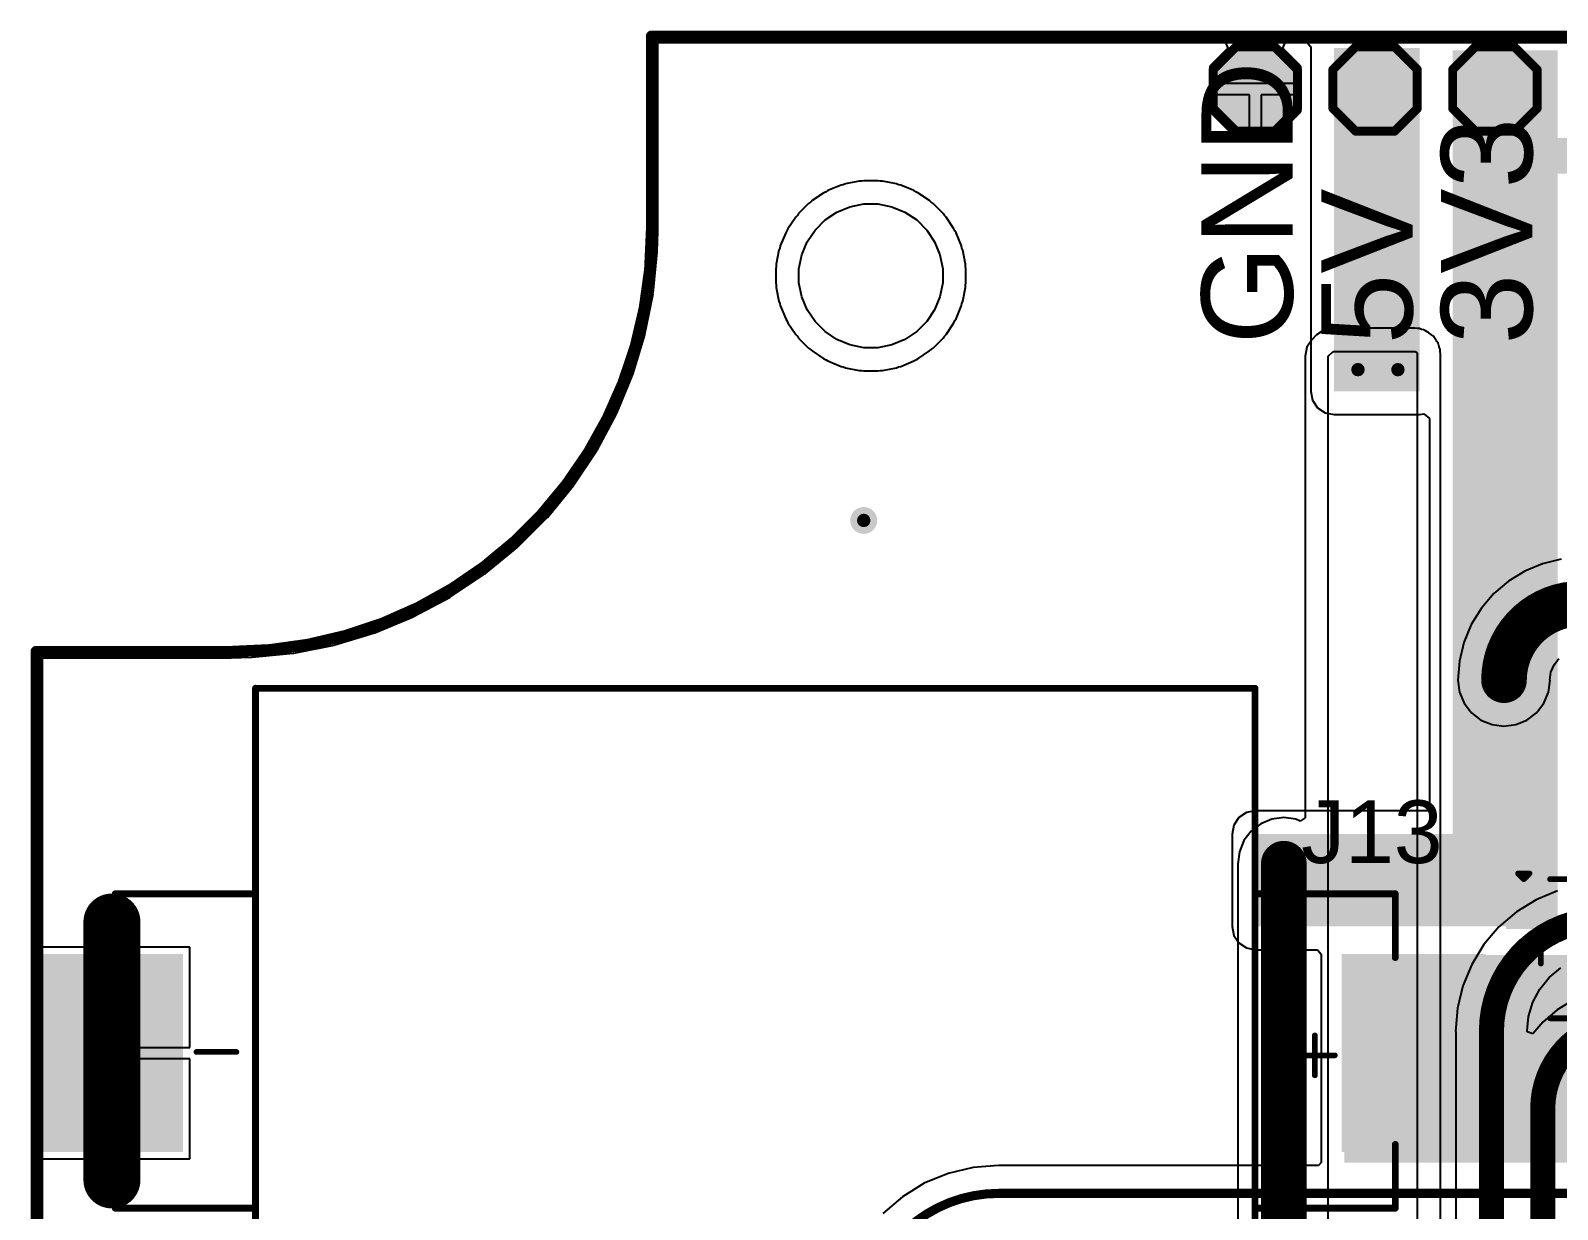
# Model space of a CAD drawing. Header units: millimetres. Extents: x -14 to 145, y 0 to 69.
# Drawn here: x -13.83 to 20.17, y 42.55 to 68.79 of the extents above; entities that cross this region are included whole.
import ezdxf

# ---------------------------------------------------------------- set-up
doc = ezdxf.new("R2010")
doc.units = ezdxf.units.MM
for name, color, linetype in [('BottomLayer', 5, 'Continuous'), ('Mechanical2', 216, 'Continuous'), ('MultiLayer', 9, 'Continuous'), ('TopLayer', 1, 'Continuous'), ('TopOverlay', 2, 'Continuous'), ('TopPaste', 8, 'Continuous'), ('TopSolder', 216, 'Continuous'), ('ViaHoleLayer', 16, 'Continuous')]:
    doc.layers.add(name, color=color, linetype=linetype)
doc.styles.add('Arial', font='', dxfattribs={"height": 0.2})
doc.styles.get('Arial').set_extended_font_data('Arial')

# ---------------------------------------------------------------- blocks, each defined once
blk = doc.blocks.new('CR2032_BS_6_1_3')
at = {"layer": 'TopLayer'}
for points in [[(-16, 2.1), (-13, 2.1), (-13, -2.1), (-16, -2.1)], [(13, 2.1), (16, 2.1), (16, -2.1), (13, -2.1)]]:
    blk.add_hatch(color=1, dxfattribs=at).paths.add_polyline_path(points)
at = {"layer": 'TopPaste'}
for points in [[(-16, 2.1), (-13, 2.1), (-13, -2.1), (-16, -2.1)], [(13, 2.1), (16, 2.1), (16, -2.1), (13, -2.1)]]:
    blk.add_hatch(color=8, dxfattribs=at).paths.add_polyline_path(points)
at = {"layer": 'TopSolder'}
for points in [[(-16.102, 2.202), (-12.898, 2.202), (-12.898, -2.202), (-16.102, -2.202)], [(12.898, 2.202), (16.102, 2.202), (16.102, -2.202), (12.898, -2.202)]]:
    blk.add_hatch(color=216, dxfattribs=at).paths.add_polyline_path(points)
at = {"layer": 'TopOverlay'}
for points, const_width in [([(-11.286, 2.029), (-11.286, 8.122)], 0.152), ([(-11.286, 8.122), (10.967, 8.122)], 0.152), ([(9.481, 8.122), (9.505, 8.122)], 0.152), ([(10.967, 2.029), (10.967, 8.122)], 0.152), ([(-14.409, 3.546), (-11.286, 3.546)], 0.152), ([(-14.409, 2.126), (-14.409, 3.546)], 0.152), ([(10.967, 3.546), (14.091, 3.546)], 0.152), ([(14.091, 2.126), (14.091, 3.546)], 0.152), ([(-11.286, -2.011), (-11.286, 2.029)], 0.152), ([(10.967, -2.011), (10.967, 2.029)], 0.152), ([(12.3, -0.495), (12.3, 0.394)], 0.127), ([(-12.602, 0.025), (-11.713, 0.025)], 0.127), ([(11.856, -0.051), (12.745, -0.051)], 0.127), ([(-14.409, -2.034), (-14.409, -3.454)], 0.152), ([(-11.286, -8.03), (-11.286, -1.937)], 0.152), ([(10.967, -8.03), (10.967, -1.937)], 0.152), ([(14.091, -3.454), (14.091, -2.034)], 0.152), ([(-14.409, -3.454), (-11.286, -3.454)], 0.152), ([(10.967, -3.454), (14.091, -3.454)], 0.152), ([(-11.286, -8.03), (10.967, -8.03)], 0.152)]:
    blk.add_lwpolyline(points, dxfattribs=dict(at, const_width=const_width))
for points, const_width in [([(-11.324, 8.122, 1), (-11.247, 8.122, 1)], 0.0762), ([(-11.324, 8.122, 1), (-11.247, 8.122, 1)], 0.0762), ([(9.443, 8.122, 1), (9.519, 8.122, 1)], 0.076), ([(9.467, 8.122, 1), (9.543, 8.122, 1)], 0.076), ([(10.929, 8.122, 1), (11.005, 8.122, 1)], 0.0762), ([(10.929, 8.122, 1), (11.005, 8.122, 1)], 0.0762), ([(-14.447, 3.546, 1), (-14.371, 3.546, 1)], 0.076), ([(-14.447, 3.546, 1), (-14.371, 3.546, 1)], 0.076), ([(-11.324, 3.546, 1), (-11.248, 3.546, 1)], 0.076), ([(10.929, 3.546, 1), (11.005, 3.546, 1)], 0.076), ([(14.053, 3.546, 1), (14.129, 3.546, 1)], 0.076), ([(14.053, 3.546, 1), (14.129, 3.546, 1)], 0.076), ([(-14.447, 2.126, 1), (-14.371, 2.126, 1)], 0.076), ([(-11.324, 2.029, 1), (-11.247, 2.029, 1)], 0.0762), ([(-11.324, 2.029, 1), (-11.248, 2.029, 1)], 0.076), ([(10.929, 2.029, 1), (11.005, 2.029, 1)], 0.0762), ([(10.929, 2.029, 1), (11.005, 2.029, 1)], 0.076), ([(14.053, 2.126, 1), (14.129, 2.126, 1)], 0.076), ([(12.268, 0.394, 1), (12.332, 0.394, 1)], 0.0635), ([(-12.634, 0.025, 1), (-12.57, 0.025, 1)], 0.0635), ([(-11.745, 0.025, 1), (-11.681, 0.025, 1)], 0.0635), ([(11.824, -0.051, 1), (11.887, -0.051, 1)], 0.0635), ([(12.713, -0.051, 1), (12.776, -0.051, 1)], 0.0635), ([(12.268, -0.495, 1), (12.332, -0.495, 1)], 0.0635), ([(-14.447, -2.034, 1), (-14.371, -2.034, 1)], 0.076), ([(-11.324, -1.937, 1), (-11.247, -1.937, 1)], 0.0762), ([(-11.324, -2.011, 1), (-11.248, -2.011, 1)], 0.076), ([(10.929, -1.937, 1), (11.005, -1.937, 1)], 0.0762), ([(10.929, -2.011, 1), (11.005, -2.011, 1)], 0.076), ([(14.053, -2.034, 1), (14.129, -2.034, 1)], 0.076), ([(-14.447, -3.454, 1), (-14.371, -3.454, 1)], 0.076), ([(-14.447, -3.454, 1), (-14.371, -3.454, 1)], 0.076), ([(-11.324, -3.454, 1), (-11.248, -3.454, 1)], 0.076), ([(10.929, -3.454, 1), (11.005, -3.454, 1)], 0.076), ([(14.053, -3.454, 1), (14.129, -3.454, 1)], 0.076), ([(14.053, -3.454, 1), (14.129, -3.454, 1)], 0.076), ([(-11.324, -8.03, 1), (-11.247, -8.03, 1)], 0.0762), ([(-11.324, -8.03, 1), (-11.247, -8.03, 1)], 0.0762), ([(10.929, -8.03, 1), (11.005, -8.03, 1)], 0.0762), ([(10.929, -8.03, 1), (11.005, -8.03, 1)], 0.0762)]:
    blk.add_lwpolyline(points, format="xyb", close=True, dxfattribs=dict(at, const_width=const_width))
blk = doc.blocks.new('T__________9')
at = {"layer": 'TopLayer'}
blk.add_hatch(color=1, dxfattribs=at).paths.add_polyline_path([(0.381, 0.762), (-0.381, 0.762), (-0.762, 0.381), (-0.762, -0.381), (-0.381, -0.762), (0.381, -0.762), (0.762, -0.381), (0.762, 0.381)])
at = {"layer": 'TopPaste'}
blk.add_hatch(color=8, dxfattribs=at).paths.add_polyline_path([(0.381, 0.762), (-0.381, 0.762), (-0.762, 0.381), (-0.762, -0.381), (-0.381, -0.762), (0.381, -0.762), (0.762, -0.381), (0.762, 0.381)])
at = {"layer": 'TopSolder'}
blk.add_hatch(color=216, dxfattribs=at).paths.add_polyline_path([(0.432, 0.864), (-0.432, 0.864), (-0.864, 0.432), (-0.864, -0.432), (-0.432, -0.864), (0.432, -0.864), (0.864, -0.432), (0.864, 0.432)])
at = {"layer": 'TopOverlay', "const_width": 0.2}
for points in [[(-0.432, 0.94), (-0.94, 0.432)], [(0.432, 0.94), (-0.432, 0.94)], [(0.94, 0.432), (0.432, 0.94)], [(-0.94, 0.432), (-0.94, -0.432)], [(0.94, 0.432), (0.94, -0.432)], [(-0.432, -0.94), (-0.94, -0.432)], [(0.94, -0.432), (0.432, -0.94)], [(0.432, -0.94), (-0.432, -0.94)]]:
    blk.add_lwpolyline(points, dxfattribs=at)
at = {"layer": 'TopOverlay', "const_width": 0.1}
for points in [[(-0.482, 0.94, 1), (-0.382, 0.94, 1)], [(-0.482, 0.94, 1), (-0.382, 0.94, 1)], [(0.382, 0.94, 1), (0.482, 0.94, 1)], [(0.382, 0.94, 1), (0.482, 0.94, 1)], [(-0.99, 0.432, 1), (-0.89, 0.432, 1)], [(-0.99, 0.432, 1), (-0.89, 0.432, 1)], [(0.89, 0.432, 1), (0.99, 0.432, 1)], [(0.89, 0.432, 1), (0.99, 0.432, 1)], [(-0.99, -0.432, 1), (-0.89, -0.432, 1)], [(-0.99, -0.432, 1), (-0.89, -0.432, 1)], [(0.89, -0.432, 1), (0.99, -0.432, 1)], [(0.89, -0.432, 1), (0.99, -0.432, 1)], [(-0.482, -0.94, 1), (-0.382, -0.94, 1)], [(-0.482, -0.94, 1), (-0.382, -0.94, 1)], [(0.382, -0.94, 1), (0.482, -0.94, 1)], [(0.382, -0.94, 1), (0.482, -0.94, 1)]]:
    blk.add_lwpolyline(points, format="xyb", close=True, dxfattribs=at)
blk = doc.blocks.new('T__________10')
at = {"layer": 'TopLayer'}
blk.add_hatch(color=1, dxfattribs=at).paths.add_polyline_path([(0.381, 0.762), (-0.381, 0.762), (-0.762, 0.381), (-0.762, -0.381), (-0.381, -0.762), (0.381, -0.762), (0.762, -0.381), (0.762, 0.381)])
at = {"layer": 'TopPaste'}
blk.add_hatch(color=8, dxfattribs=at).paths.add_polyline_path([(0.381, 0.762), (-0.381, 0.762), (-0.762, 0.381), (-0.762, -0.381), (-0.381, -0.762), (0.381, -0.762), (0.762, -0.381), (0.762, 0.381)])
at = {"layer": 'TopSolder'}
blk.add_hatch(color=216, dxfattribs=at).paths.add_polyline_path([(0.432, 0.864), (-0.432, 0.864), (-0.864, 0.432), (-0.864, -0.432), (-0.432, -0.864), (0.432, -0.864), (0.864, -0.432), (0.864, 0.432)])
at = {"layer": 'TopOverlay', "const_width": 0.2}
for points in [[(-0.432, 0.94), (-0.94, 0.432)], [(0.432, 0.94), (-0.432, 0.94)], [(0.94, 0.432), (0.432, 0.94)], [(-0.94, 0.432), (-0.94, -0.432)], [(0.94, 0.432), (0.94, -0.432)], [(-0.432, -0.94), (-0.94, -0.432)], [(0.94, -0.432), (0.432, -0.94)], [(0.432, -0.94), (-0.432, -0.94)]]:
    blk.add_lwpolyline(points, dxfattribs=at)
at = {"layer": 'TopOverlay', "const_width": 0.1}
for points in [[(-0.482, 0.94, 1), (-0.382, 0.94, 1)], [(-0.482, 0.94, 1), (-0.382, 0.94, 1)], [(0.382, 0.94, 1), (0.482, 0.94, 1)], [(0.382, 0.94, 1), (0.482, 0.94, 1)], [(-0.99, 0.432, 1), (-0.89, 0.432, 1)], [(-0.99, 0.432, 1), (-0.89, 0.432, 1)], [(0.89, 0.432, 1), (0.99, 0.432, 1)], [(0.89, 0.432, 1), (0.99, 0.432, 1)], [(-0.99, -0.432, 1), (-0.89, -0.432, 1)], [(-0.99, -0.432, 1), (-0.89, -0.432, 1)], [(0.89, -0.432, 1), (0.99, -0.432, 1)], [(0.89, -0.432, 1), (0.99, -0.432, 1)], [(-0.482, -0.94, 1), (-0.382, -0.94, 1)], [(-0.482, -0.94, 1), (-0.382, -0.94, 1)], [(0.382, -0.94, 1), (0.482, -0.94, 1)], [(0.382, -0.94, 1), (0.482, -0.94, 1)]]:
    blk.add_lwpolyline(points, format="xyb", close=True, dxfattribs=at)
blk = doc.blocks.new('T__________11')
at = {"layer": 'TopLayer'}
blk.add_hatch(color=1, dxfattribs=at).paths.add_polyline_path([(0.381, 0.762), (-0.381, 0.762), (-0.762, 0.381), (-0.762, -0.381), (-0.381, -0.762), (0.381, -0.762), (0.762, -0.381), (0.762, 0.381)])
at = {"layer": 'TopPaste'}
blk.add_hatch(color=8, dxfattribs=at).paths.add_polyline_path([(0.381, 0.762), (-0.381, 0.762), (-0.762, 0.381), (-0.762, -0.381), (-0.381, -0.762), (0.381, -0.762), (0.762, -0.381), (0.762, 0.381)])
at = {"layer": 'TopSolder'}
blk.add_hatch(color=216, dxfattribs=at).paths.add_polyline_path([(0.432, 0.864), (-0.432, 0.864), (-0.864, 0.432), (-0.864, -0.432), (-0.432, -0.864), (0.432, -0.864), (0.864, -0.432), (0.864, 0.432)])
at = {"layer": 'TopOverlay', "const_width": 0.2}
for points in [[(-0.432, 0.94), (-0.94, 0.432)], [(0.432, 0.94), (-0.432, 0.94)], [(0.94, 0.432), (0.432, 0.94)], [(-0.94, 0.432), (-0.94, -0.432)], [(0.94, 0.432), (0.94, -0.432)], [(-0.432, -0.94), (-0.94, -0.432)], [(0.94, -0.432), (0.432, -0.94)], [(0.432, -0.94), (-0.432, -0.94)]]:
    blk.add_lwpolyline(points, dxfattribs=at)
at = {"layer": 'TopOverlay', "const_width": 0.1}
for points in [[(-0.482, 0.94, 1), (-0.382, 0.94, 1)], [(-0.482, 0.94, 1), (-0.382, 0.94, 1)], [(0.382, 0.94, 1), (0.482, 0.94, 1)], [(0.382, 0.94, 1), (0.482, 0.94, 1)], [(-0.99, 0.432, 1), (-0.89, 0.432, 1)], [(-0.99, 0.432, 1), (-0.89, 0.432, 1)], [(0.89, 0.432, 1), (0.99, 0.432, 1)], [(0.89, 0.432, 1), (0.99, 0.432, 1)], [(-0.99, -0.432, 1), (-0.89, -0.432, 1)], [(-0.99, -0.432, 1), (-0.89, -0.432, 1)], [(0.89, -0.432, 1), (0.99, -0.432, 1)], [(0.89, -0.432, 1), (0.99, -0.432, 1)], [(-0.482, -0.94, 1), (-0.382, -0.94, 1)], [(-0.482, -0.94, 1), (-0.382, -0.94, 1)], [(0.382, -0.94, 1), (0.482, -0.94, 1)], [(0.382, -0.94, 1), (0.482, -0.94, 1)]]:
    blk.add_lwpolyline(points, format="xyb", close=True, dxfattribs=at)
blk = doc.blocks.new('SOT_23_14')
at = {"layer": 'TopLayer'}
for points in [[(-0.41, 1.46), (0.41, 1.46), (0.41, 0.54), (-0.41, 0.54)], [(-1.36, -0.54), (-0.54, -0.54), (-0.54, -1.46), (-1.36, -1.46)], [(0.54, -0.54), (1.36, -0.54), (1.36, -1.46), (0.54, -1.46)]]:
    blk.add_hatch(color=1, dxfattribs=at).paths.add_polyline_path(points)
at = {"layer": 'TopPaste'}
for points in [[(-0.41, 1.46), (0.41, 1.46), (0.41, 0.54), (-0.41, 0.54)], [(-1.36, -0.54), (-0.54, -0.54), (-0.54, -1.46), (-1.36, -1.46)], [(0.54, -0.54), (1.36, -0.54), (1.36, -1.46), (0.54, -1.46)]]:
    blk.add_hatch(color=8, dxfattribs=at).paths.add_polyline_path(points)
at = {"layer": 'TopSolder'}
for points in [[(-0.512, 1.562), (0.512, 1.562), (0.512, 0.438), (-0.512, 0.438)], [(-1.462, -0.438), (-0.438, -0.438), (-0.438, -1.562), (-1.462, -1.562)], [(0.438, -0.438), (1.462, -0.438), (1.462, -1.562), (0.438, -1.562)]]:
    blk.add_hatch(color=216, dxfattribs=at).paths.add_polyline_path(points)
at = {"layer": 'TopOverlay', "const_width": 0.127}
for points in [[(-0.559, 0.813), (-1.549, 0.813)], [(-1.549, -0.584), (-1.549, 0.813)], [(1.549, 0.813), (0.559, 0.813)], [(1.549, -0.584), (1.549, 0.813)], [(-1.676, -1.295), (-1.676, -1.041)], [(-1.549, -1.168), (-1.676, -1.041)], [(0.33, -0.787), (-0.33, -0.787)], [(-1.676, -1.295), (-1.549, -1.168)]]:
    blk.add_lwpolyline(points, dxfattribs=at)
at = {"layer": 'TopOverlay', "const_width": 0.0635}
for points in [[(-1.581, 0.813, 1), (-1.518, 0.813, 1)], [(-1.581, 0.813, 1), (-1.518, 0.813, 1)], [(-0.591, 0.813, 1), (-0.527, 0.813, 1)], [(0.527, 0.813, 1), (0.591, 0.813, 1)], [(1.518, 0.813, 1), (1.581, 0.813, 1)], [(1.518, 0.813, 1), (1.581, 0.813, 1)], [(-1.581, -0.584, 1), (-1.518, -0.584, 1)], [(1.518, -0.584, 1), (1.581, -0.584, 1)], [(-1.708, -1.041, 1), (-1.645, -1.041, 1)], [(-1.708, -1.041, 1), (-1.645, -1.041, 1)], [(-0.362, -0.787, 1), (-0.298, -0.787, 1)], [(0.298, -0.787, 1), (0.362, -0.787, 1)], [(-1.708, -1.295, 1), (-1.645, -1.295, 1)], [(-1.708, -1.295, 1), (-1.645, -1.295, 1)], [(-1.581, -1.168, 1), (-1.518, -1.168, 1)], [(-1.581, -1.168, 1), (-1.518, -1.168, 1)]]:
    blk.add_lwpolyline(points, format="xyb", close=True, dxfattribs=at)

msp = doc.modelspace()

# ---------------------------------------------------------------- hatches: boundary and pattern name
at = {"layer": 'BottomLayer'}
h = msp.add_hatch(color=5, dxfattribs=at)
edge = h.paths.add_edge_path()
edge.add_arc((15.729, 61.244), 0.3, 0, 360)
h = msp.add_hatch(color=5, dxfattribs=at)
edge = h.paths.add_edge_path()
edge.add_arc((16.618, 61.244), 0.3, 0, 360)
h = msp.add_hatch(color=5, dxfattribs=at)
edge = h.paths.add_edge_path()
edge.add_arc((4.724, 57.887), 0.3, 0, 360)
h = msp.add_hatch(color=5, dxfattribs=at)
edge = h.paths.add_edge_path()
edge.add_arc((18.98, 54.331), 0.3, 0, 360)
h = msp.add_hatch(color=5, dxfattribs=at)
edge = h.paths.add_edge_path()
edge.add_arc((14.052, 50.245), 0.3, 0, 360)
h = msp.add_hatch(color=5, dxfattribs=at)
edge = h.paths.add_edge_path()
edge.add_arc((14.052, 49.403), 0.3, 0, 360)
h = msp.add_hatch(color=5, dxfattribs=at)
edge = h.paths.add_edge_path()
edge.add_arc((-12.014, 48.946), 0.3, 0, 360)
h = msp.add_hatch(color=5, dxfattribs=at)
edge = h.paths.add_edge_path()
edge.add_arc((-12.014, 43.205), 0.3, 0, 360)
at = {"layer": 'TopLayer'}
for points in [[(15.195, 60.761), (17.1, 60.761), (17.1, 68.408), (15.195, 68.408)], [(17.837, 48.848), (20.174, 48.848), (20.174, 68.356), (17.837, 68.356)], [(19.31, 65.608), (23.272, 65.608), (23.272, 66.4), (19.31, 66.4)], [(13.443, 48.848), (20.174, 48.848), (20.174, 50.906), (13.443, 50.906)], [(15.424, 43.591), (20.605, 43.591), (20.605, 48.213), (15.424, 48.213)]]:
    msp.add_hatch(color=1, dxfattribs=at).paths.add_polyline_path(points)
h = msp.add_hatch(color=1, dxfattribs=at)
edge = h.paths.add_edge_path()
edge.add_arc((15.729, 61.244), 0.3, 0, 360)
h = msp.add_hatch(color=1, dxfattribs=at)
edge = h.paths.add_edge_path()
edge.add_arc((16.618, 61.244), 0.3, 0, 360)
h = msp.add_hatch(color=1, dxfattribs=at)
edge = h.paths.add_edge_path()
edge.add_arc((4.724, 57.887), 0.3, 0, 360)
h = msp.add_hatch(color=1, dxfattribs=at)
edge = h.paths.add_edge_path()
edge.add_arc((18.98, 54.331), 0.3, 0, 360)
h = msp.add_hatch(color=1, dxfattribs=at)
edge = h.paths.add_edge_path()
edge.add_arc((14.052, 50.245), 0.3, 0, 360)
h = msp.add_hatch(color=1, dxfattribs=at)
edge = h.paths.add_edge_path()
edge.add_arc((14.052, 49.403), 0.3, 0, 360)
h = msp.add_hatch(color=1, dxfattribs=at)
edge = h.paths.add_edge_path()
edge.add_arc((-12.014, 48.946), 0.3, 0, 360)
h = msp.add_hatch(color=1, dxfattribs=at)
edge = h.paths.add_edge_path()
edge.add_arc((-12.014, 43.205), 0.3, 0, 360)
at = {"layer": 'ViaHoleLayer'}
h = msp.add_hatch(color=16, dxfattribs=at)
edge = h.paths.add_edge_path()
edge.add_arc((15.729, 61.244), 0.15, 0, 360)
h = msp.add_hatch(color=16, dxfattribs=at)
edge = h.paths.add_edge_path()
edge.add_arc((16.618, 61.244), 0.15, 0, 360)
h = msp.add_hatch(color=16, dxfattribs=at)
edge = h.paths.add_edge_path()
edge.add_arc((4.724, 57.887), 0.15, 0, 360)
h = msp.add_hatch(color=16, dxfattribs=at)
edge = h.paths.add_edge_path()
edge.add_arc((18.98, 54.331), 0.15, 0, 360)
h = msp.add_hatch(color=16, dxfattribs=at)
edge = h.paths.add_edge_path()
edge.add_arc((14.052, 50.245), 0.15, 0, 360)
h = msp.add_hatch(color=16, dxfattribs=at)
edge = h.paths.add_edge_path()
edge.add_arc((14.052, 49.403), 0.15, 0, 360)
h = msp.add_hatch(color=16, dxfattribs=at)
edge = h.paths.add_edge_path()
edge.add_arc((-12.014, 48.946), 0.15, 0, 360)
h = msp.add_hatch(color=16, dxfattribs=at)
edge = h.paths.add_edge_path()
edge.add_arc((-12.014, 43.205), 0.15, 0, 360)

# ---------------------------------------------------------------- linework, layer by layer
at = {"layer": 'BottomLayer'}
for p, q in [((0.137, 64.333), (0.137, 68.529)), ((0.137, 68.529), (55.471, 68.529)), ((4.219, 65.351), (3.927, 65.23)), ((4.269, 65.36), (4.219, 65.351)), ((4.316, 65.38), (4.269, 65.36)), ((4.625, 65.441), (4.316, 65.38)), ((4.676, 65.441), (4.625, 65.441)), ((4.726, 65.451), (4.676, 65.441)), ((5.041, 65.451), (4.726, 65.451)), ((5.091, 65.441), (5.041, 65.451)), ((5.142, 65.441), (5.091, 65.441)), ((5.451, 65.38), (5.142, 65.441)), ((5.498, 65.36), (5.451, 65.38)), ((5.548, 65.351), (5.498, 65.36)), ((5.84, 65.23), (5.548, 65.351)), ((3.497, 64.943), (3.274, 64.72)), ((3.54, 64.971), (3.497, 64.943)), ((3.576, 65.007), (3.54, 64.971)), ((3.838, 65.182), (3.576, 65.007)), ((3.885, 65.202), (3.838, 65.182)), ((3.927, 65.23), (3.885, 65.202)), ((5.882, 65.202), (5.84, 65.23)), ((5.929, 65.182), (5.882, 65.202)), ((6.191, 65.007), (5.929, 65.182)), ((6.227, 64.971), (6.191, 65.007)), ((6.27, 64.943), (6.227, 64.971)), ((6.493, 64.72), (6.27, 64.943)), ((3.21, 64.641), (3.035, 64.379)), ((3.246, 64.677), (3.21, 64.641)), ((3.274, 64.72), (3.246, 64.677)), ((6.521, 64.677), (6.493, 64.72)), ((6.557, 64.641), (6.521, 64.677)), ((6.732, 64.379), (6.557, 64.641)), ((0.126, 63.871), (0.137, 64.33)), ((0.137, 64.332), (0.137, 64.333)), ((0.137, 64.33), (0.137, 64.332)), ((2.987, 64.29), (2.866, 63.998)), ((3.015, 64.332), (2.987, 64.29)), ((3.035, 64.379), (3.015, 64.332)), ((6.752, 64.332), (6.732, 64.379)), ((6.78, 64.29), (6.752, 64.332)), ((6.901, 63.998), (6.78, 64.29)), ((2.856, 63.948), (2.837, 63.901)), ((2.866, 63.998), (2.856, 63.948)), ((6.91, 63.948), (6.901, 63.998)), ((6.93, 63.901), (6.91, 63.948)), ((0.035, 62.946), (0.126, 63.86)), ((0.124, 63.866), (0.126, 63.871)), ((0.126, 63.86), (0.124, 63.866)), ((2.837, 63.901), (2.775, 63.592)), ((2.775, 63.592), (2.775, 63.541)), ((6.991, 63.592), (6.93, 63.901)), ((6.991, 63.541), (6.991, 63.592)), ((2.775, 63.541), (2.766, 63.491)), ((2.766, 63.491), (2.766, 63.176)), ((7.001, 63.491), (6.991, 63.541)), ((7.001, 63.176), (7.001, 63.491)), ((-0.146, 62.031), (0.033, 62.932)), ((0.032, 62.939), (0.035, 62.946)), ((0.033, 62.932), (0.032, 62.939)), ((2.766, 63.176), (2.775, 63.126)), ((2.775, 63.126), (2.775, 63.075)), ((2.775, 63.075), (2.837, 62.766)), ((6.93, 62.766), (6.991, 63.075)), ((6.991, 63.126), (7.001, 63.176)), ((6.991, 63.075), (6.991, 63.126)), ((2.837, 62.766), (2.856, 62.719)), ((2.856, 62.719), (2.866, 62.669)), ((2.866, 62.669), (2.987, 62.377)), ((6.78, 62.377), (6.901, 62.669)), ((6.901, 62.669), (6.91, 62.719)), ((6.91, 62.719), (6.93, 62.766)), ((2.987, 62.377), (3.015, 62.335)), ((3.015, 62.335), (3.035, 62.288)), ((3.035, 62.288), (3.21, 62.026)), ((6.557, 62.026), (6.732, 62.288)), ((6.732, 62.288), (6.752, 62.335)), ((6.752, 62.335), (6.78, 62.377)), ((-0.416, 61.138), (-0.149, 62.018)), ((-0.15, 62.025), (-0.146, 62.031)), ((-0.149, 62.018), (-0.15, 62.025)), ((3.21, 62.026), (3.246, 61.99)), ((3.246, 61.99), (3.274, 61.947)), ((3.274, 61.947), (3.497, 61.724)), ((6.27, 61.724), (6.493, 61.947)), ((6.493, 61.947), (6.521, 61.99)), ((6.521, 61.99), (6.557, 62.026)), ((14.702, 61.91), (14.59, 61.742)), ((14.808, 62.016), (14.702, 61.91)), ((14.976, 62.129), (14.808, 62.016)), ((15.174, 62.168), (14.976, 62.129)), ((16.998, 62.168), (15.174, 62.168)), ((15.174, 62.168), (15.174, 62.168)), ((17.048, 62.158), (16.998, 62.168)), ((17.099, 62.158), (17.048, 62.158)), ((17.146, 62.139), (17.099, 62.158)), ((17.197, 62.129), (17.146, 62.139)), ((17.203, 62.124), (17.197, 62.129)), ((17.231, 62.112), (17.203, 62.124)), ((17.268, 62.088), (17.231, 62.112)), ((17.286, 62.081), (17.268, 62.088)), ((17.292, 62.076), (17.286, 62.081)), ((17.307, 62.062), (17.292, 62.076)), ((17.399, 62), (17.307, 62.062)), ((17.399, 62), (17.399, 62)), ((17.462, 61.907), (17.4, 62)), ((17.4, 62), (17.399, 62)), ((17.476, 61.893), (17.462, 61.907)), ((17.48, 61.887), (17.476, 61.893)), ((17.488, 61.868), (17.48, 61.887)), ((3.497, 61.724), (3.54, 61.696)), ((3.54, 61.696), (3.576, 61.66)), ((3.576, 61.66), (3.838, 61.485)), ((5.929, 61.485), (6.191, 61.66)), ((6.191, 61.66), (6.227, 61.696)), ((6.227, 61.696), (6.27, 61.724)), ((14.59, 61.742), (14.55, 61.544)), ((14.55, 61.544), (14.55, 51.264)), ((15.068, 61.544), (15.174, 61.65)), ((15.068, 29.341), (15.068, 61.544)), ((15.174, 61.65), (16.998, 61.65)), ((16.998, 61.65), (17.005, 61.646)), ((17.005, 61.646), (17.033, 61.634)), ((17.033, 61.634), (17.045, 61.605)), ((17.045, 61.605), (17.049, 61.599)), ((17.049, 61.599), (17.049, 61.599)), ((17.049, 61.599), (17.049, 28.046)), ((17.512, 61.832), (17.488, 61.868)), ((17.524, 61.804), (17.512, 61.832)), ((17.512, 61.832), (17.512, 61.832)), ((17.512, 61.832), (17.512, 61.832)), ((17.512, 61.832), (17.512, 61.832)), ((17.528, 61.797), (17.524, 61.804)), ((17.524, 61.804), (17.524, 61.804)), ((17.538, 61.747), (17.528, 61.797)), ((17.557, 61.701), (17.538, 61.747)), ((17.557, 61.7), (17.557, 61.701)), ((17.557, 61.701), (17.557, 61.701)), ((17.557, 61.649), (17.557, 61.7)), ((17.557, 61.7), (17.557, 61.7)), ((17.567, 61.599), (17.557, 61.649)), ((17.567, 28.046), (17.567, 61.599)), ((3.838, 61.485), (3.885, 61.465)), ((3.885, 61.465), (3.927, 61.437)), ((3.927, 61.437), (4.219, 61.316)), ((4.219, 61.316), (4.269, 61.306)), ((4.269, 61.306), (4.316, 61.287)), ((4.316, 61.287), (4.625, 61.225)), ((4.625, 61.225), (4.676, 61.225)), ((4.676, 61.225), (4.726, 61.216)), ((4.726, 61.216), (5.041, 61.216)), ((5.041, 61.216), (5.091, 61.225)), ((5.091, 61.225), (5.142, 61.225)), ((5.142, 61.225), (5.451, 61.287)), ((5.451, 61.287), (5.498, 61.306)), ((5.498, 61.306), (5.548, 61.316)), ((5.548, 61.316), (5.84, 61.437)), ((5.84, 61.437), (5.882, 61.465)), ((5.882, 61.465), (5.929, 61.485)), ((-0.772, 60.276), (-0.421, 61.125)), ((-0.421, 61.133), (-0.416, 61.138)), ((-0.421, 61.125), (-0.421, 61.133)), ((-1.211, 59.453), (-0.778, 60.264)), ((-0.778, 60.264), (-0.777, 60.271)), ((-0.777, 60.271), (-0.772, 60.276)), ((-1.729, 58.677), (-1.218, 59.442)), ((-1.218, 59.442), (-1.217, 59.449)), ((-1.217, 59.449), (-1.211, 59.453)), ((-2.32, 57.956), (-1.737, 58.667)), ((-1.737, 58.667), (-1.735, 58.673)), ((-1.735, 58.673), (-1.729, 58.677)), ((-2.979, 57.296), (-2.329, 57.946)), ((-2.329, 57.946), (-2.326, 57.953)), ((-2.326, 57.953), (-2.32, 57.956)), ((-3.7, 56.704), (-2.989, 57.287)), ((-2.989, 57.287), (-2.986, 57.293)), ((-2.986, 57.293), (-2.979, 57.296)), ((19.839, 56.923), (19.444, 56.76)), ((20.255, 57.023), (19.839, 56.923)), ((-4.475, 56.185), (-3.711, 56.696)), ((-3.711, 56.696), (-3.707, 56.702)), ((-3.707, 56.702), (-3.7, 56.704)), ((19.079, 56.536), (18.754, 56.258)), ((19.444, 56.76), (19.079, 56.536)), ((-5.297, 55.745), (-4.486, 56.178)), ((-4.486, 56.178), (-4.482, 56.184)), ((-4.482, 56.184), (-4.475, 56.185)), ((18.754, 56.258), (18.476, 55.933)), ((18.476, 55.933), (18.252, 55.568)), ((-6.158, 55.387), (-5.309, 55.739)), ((-5.309, 55.739), (-5.304, 55.744)), ((-5.304, 55.744), (-5.297, 55.745)), ((18.252, 55.568), (18.089, 55.173)), ((-7.965, 54.934), (-7.064, 55.113)), ((-7.064, 55.113), (-7.058, 55.117)), ((-7.058, 55.117), (-7.051, 55.116)), ((-7.051, 55.116), (-6.171, 55.383)), ((-6.171, 55.383), (-6.166, 55.387)), ((-6.166, 55.387), (-6.158, 55.387)), ((18.089, 55.173), (17.989, 54.757)), ((-13.563, 13.837), (-13.563, 54.829)), ((-13.563, 54.829), (-9.367, 54.829)), ((-9.367, 54.829), (-9.365, 54.83)), ((-9.365, 54.83), (-9.363, 54.83)), ((-9.363, 54.83), (-8.904, 54.841)), ((-8.904, 54.841), (-8.899, 54.843)), ((-8.899, 54.843), (-8.893, 54.841)), ((-8.893, 54.841), (-7.979, 54.932)), ((-7.979, 54.932), (-7.972, 54.935)), ((-7.972, 54.935), (-7.965, 54.934)), ((17.989, 54.757), (17.955, 54.331)), ((20.094, 54.67), (20.201, 54.811)), ((20.003, 54.332), (20.026, 54.506)), ((20.026, 54.506), (20.094, 54.67)), ((17.955, 54.331), (17.955, 54.331)), ((17.955, 54.331), (17.99, 54.065)), ((17.99, 54.065), (18.092, 53.818)), ((19.867, 53.818), (19.97, 54.065)), ((19.97, 54.065), (20.005, 54.331)), ((20.005, 54.331), (20.003, 54.332)), ((20.005, 54.331), (20.005, 54.331)), ((18.092, 53.818), (18.255, 53.606)), ((19.704, 53.606), (19.867, 53.818)), ((18.255, 53.606), (18.467, 53.443)), ((18.467, 53.443), (18.715, 53.341)), ((19.245, 53.341), (19.492, 53.443)), ((19.492, 53.443), (19.704, 53.606)), ((18.715, 53.341), (18.98, 53.306)), ((18.98, 53.306), (19.245, 53.341)), ((13.565, 51.133), (13.353, 50.97)), ((13.812, 51.235), (13.565, 51.133)), ((14.078, 51.27), (13.812, 51.235)), ((14.343, 51.235), (14.078, 51.27)), ((14.445, 51.193), (14.343, 51.235)), ((14.55, 51.264), (14.445, 51.193)), ((13.19, 50.758), (13.088, 50.511)), ((13.353, 50.97), (13.19, 50.758)), ((13.088, 50.511), (13.053, 50.245)), ((13.053, 50.245), (13.053, 33.786)), ((20.174, 49.638), (19.697, 49.44)), ((19.697, 49.44), (19.258, 49.171)), ((19.258, 49.171), (18.865, 48.836)), ((18.865, 48.836), (18.531, 48.444)), ((18.531, 48.444), (18.261, 48.004)), ((18.261, 48.004), (18.064, 47.527)), ((19.778, 47.455), (19.989, 47.712)), ((19.989, 47.712), (20.247, 47.923)), ((18.064, 47.527), (17.943, 47.026)), ((19.621, 47.161), (19.778, 47.455)), ((17.943, 47.026), (17.903, 46.512)), ((19.525, 46.843), (19.621, 47.161)), ((20.167, 46.992), (19.843, 46.715)), ((20.531, 47.215), (20.167, 46.992)), ((19.493, 46.522), (19.525, 46.843)), ((19.843, 46.715), (19.622, 46.456)), ((17.903, 46.512), (17.906, 46.512)), ((17.906, 46.512), (17.906, 7.909)), ((19.495, 46.512), (19.493, 46.522)), ((19.495, 46.503), (19.495, 46.512)), ((19.622, 46.456), (19.495, 46.503))]:
    msp.add_line(p, q, dxfattribs=at)
for points, const_width in [([(18.98, 54.331, -0.414214), (20.682, 56.032)], 1.016), ([(18.7, 46.512, -0.414214), (21.19, 49.001)], 0.559), ([(19.843, 44.795, -0.414214), (21.764, 46.715)], 0.559)]:
    msp.add_lwpolyline(points, format="xyb", dxfattribs=dict(at, const_width=const_width))
for points, const_width in [([(18.726, 54.331, 1), (19.234, 54.331, 1)], 0.508), ([(13.824, 50.245, 1), (14.332, 50.245, 1)], 0.508), ([(18.561, 46.512, 1), (18.84, 46.512, 1)], 0.279), ([(18.561, 46.512, 1), (18.84, 46.512, 1)], 0.279), ([(19.704, 44.795, 1), (19.983, 44.795, 1)], 0.279), ([(19.704, 44.795, 1), (19.983, 44.795, 1)], 0.279)]:
    msp.add_lwpolyline(points, format="xyb", close=True, dxfattribs=dict(at, const_width=const_width))
for points, const_width in [([(14.078, 33.786), (14.078, 50.245)], 1.016), ([(18.7, 7.751), (18.7, 46.512)], 0.559), ([(19.843, 11.688), (19.843, 44.795)], 0.559)]:
    msp.add_lwpolyline(points, dxfattribs=dict(at, const_width=const_width))
at = {"layer": 'Mechanical2', "const_width": 0.254}
for points in [[(0, 68.667), (131.267, 68.667)], [(0, 64.333), (0, 68.667)], [(-13.7, 13.7), (-13.7, 54.967)], [(-13.7, 54.967), (-9.367, 54.967)]]:
    msp.add_lwpolyline(points, dxfattribs=at)
at = {"layer": 'Mechanical2', "const_width": 0.127}
for points in [[(-0.064, 68.667, 1), (0.064, 68.667, 1)], [(-0.064, 68.667, 1), (0.064, 68.667, 1)], [(-0.064, 64.333, 1), (0.064, 64.333, 1)], [(-0.064, 64.333, 1), (0.064, 64.333, 1)], [(-13.764, 54.967, 1), (-13.637, 54.967, 1)], [(-13.764, 54.967, 1), (-13.637, 54.967, 1)], [(-9.43, 54.967, 1), (-9.303, 54.967, 1)], [(-9.43, 54.967, 1), (-9.303, 54.967, 1)]]:
    msp.add_lwpolyline(points, format="xyb", close=True, dxfattribs=at)
at = {"layer": 'Mechanical2', "const_width": 0.254}
msp.add_lwpolyline([(0, 64.333, -0.414214), (-9.367, 54.967)], format="xyb", dxfattribs=at)
at = {"layer": 'MultiLayer'}
for p, q in [((3.864, 64.576), (4.126, 64.751)), ((4.126, 64.751), (4.417, 64.872)), ((4.417, 64.872), (4.726, 64.933)), ((4.726, 64.933), (4.883, 64.933)), ((4.883, 64.933), (5.041, 64.933)), ((5.041, 64.933), (5.35, 64.872)), ((5.35, 64.872), (5.641, 64.751)), ((5.641, 64.751), (5.903, 64.576)), ((3.466, 64.091), (3.641, 64.353)), ((3.641, 64.353), (3.864, 64.576)), ((5.903, 64.576), (6.126, 64.353)), ((6.126, 64.353), (6.301, 64.091)), ((3.345, 63.8), (3.466, 64.091)), ((6.301, 64.091), (6.422, 63.8)), ((3.283, 63.491), (3.345, 63.8)), ((6.422, 63.8), (6.483, 63.491)), ((3.283, 63.176), (3.283, 63.491)), ((6.483, 63.491), (6.483, 63.176)), ((3.345, 62.867), (3.283, 63.176)), ((6.483, 63.176), (6.422, 62.867)), ((3.466, 62.576), (3.345, 62.867)), ((3.641, 62.314), (3.466, 62.576)), ((6.301, 62.576), (6.126, 62.314)), ((6.422, 62.867), (6.301, 62.576)), ((3.864, 62.091), (3.641, 62.314)), ((6.126, 62.314), (5.903, 62.091)), ((4.126, 61.916), (3.864, 62.091)), ((4.417, 61.795), (4.126, 61.916)), ((5.641, 61.916), (5.35, 61.795)), ((5.903, 62.091), (5.641, 61.916)), ((4.726, 61.733), (4.417, 61.795)), ((4.883, 61.733), (4.726, 61.733)), ((4.883, 61.733), (4.883, 61.733)), ((5.041, 61.733), (4.883, 61.733)), ((5.35, 61.795), (5.041, 61.733))]:
    msp.add_line(p, q, dxfattribs=at)
at = {"layer": 'TopLayer'}
for p, q in [((0.137, 64.333), (0.137, 68.529)), ((0.137, 68.529), (12.776, 68.529)), ((12.829, 68.402), (12.427, 68)), ((12.776, 68.529), (12.829, 68.402)), ((14.056, 68.402), (14.109, 68.529)), ((14.459, 68), (14.056, 68.402)), ((14.109, 68.529), (14.601, 68.529)), ((14.601, 68.529), (14.682, 68.431)), ((14.682, 68.431), (14.677, 68.408)), ((14.677, 68.408), (14.677, 60.761)), ((12.427, 68), (12.427, 67.619)), ((14.459, 67.619), (14.459, 68)), ((12.427, 67.619), (13.443, 67.619)), ((13.316, 67.365), (12.427, 67.365)), ((12.427, 67.365), (12.427, 66.984)), ((13.316, 66.476), (13.316, 67.365)), ((13.443, 67.619), (14.459, 67.619)), ((14.459, 67.365), (13.57, 67.365)), ((13.57, 67.365), (13.57, 66.476)), ((14.459, 66.984), (14.459, 67.365)), ((12.427, 66.984), (12.935, 66.476)), ((13.951, 66.476), (14.459, 66.984)), ((12.935, 66.476), (13.316, 66.476)), ((13.57, 66.476), (13.951, 66.476)), ((4.219, 65.351), (3.927, 65.23)), ((4.269, 65.36), (4.219, 65.351)), ((4.316, 65.38), (4.269, 65.36)), ((4.625, 65.441), (4.316, 65.38)), ((4.676, 65.441), (4.625, 65.441)), ((4.726, 65.451), (4.676, 65.441)), ((5.041, 65.451), (4.726, 65.451)), ((5.091, 65.441), (5.041, 65.451)), ((5.142, 65.441), (5.091, 65.441)), ((5.451, 65.38), (5.142, 65.441)), ((5.498, 65.36), (5.451, 65.38)), ((5.548, 65.351), (5.498, 65.36)), ((5.84, 65.23), (5.548, 65.351)), ((3.497, 64.943), (3.274, 64.72)), ((3.54, 64.971), (3.497, 64.943)), ((3.576, 65.007), (3.54, 64.971)), ((3.838, 65.182), (3.576, 65.007)), ((3.885, 65.202), (3.838, 65.182)), ((3.927, 65.23), (3.885, 65.202)), ((5.882, 65.202), (5.84, 65.23)), ((5.929, 65.182), (5.882, 65.202)), ((6.191, 65.007), (5.929, 65.182)), ((6.227, 64.971), (6.191, 65.007)), ((6.27, 64.943), (6.227, 64.971)), ((6.493, 64.72), (6.27, 64.943)), ((3.21, 64.641), (3.035, 64.379)), ((3.246, 64.677), (3.21, 64.641)), ((3.274, 64.72), (3.246, 64.677)), ((6.521, 64.677), (6.493, 64.72)), ((6.557, 64.641), (6.521, 64.677)), ((6.732, 64.379), (6.557, 64.641)), ((0.126, 63.871), (0.137, 64.33)), ((0.137, 64.332), (0.137, 64.333)), ((0.137, 64.33), (0.137, 64.332)), ((2.987, 64.29), (2.866, 63.998)), ((3.015, 64.332), (2.987, 64.29)), ((3.035, 64.379), (3.015, 64.332)), ((6.752, 64.332), (6.732, 64.379)), ((6.78, 64.29), (6.752, 64.332)), ((6.901, 63.998), (6.78, 64.29)), ((2.856, 63.948), (2.837, 63.901)), ((2.866, 63.998), (2.856, 63.948)), ((6.91, 63.948), (6.901, 63.998)), ((6.93, 63.901), (6.91, 63.948)), ((0.035, 62.946), (0.126, 63.86)), ((0.124, 63.866), (0.126, 63.871)), ((0.126, 63.86), (0.124, 63.866)), ((2.837, 63.901), (2.775, 63.592)), ((2.775, 63.592), (2.775, 63.541)), ((6.991, 63.592), (6.93, 63.901)), ((6.991, 63.541), (6.991, 63.592)), ((2.775, 63.541), (2.766, 63.491)), ((2.766, 63.491), (2.766, 63.176)), ((7.001, 63.491), (6.991, 63.541)), ((7.001, 63.176), (7.001, 63.491)), ((-0.146, 62.031), (0.033, 62.932)), ((0.032, 62.939), (0.035, 62.946)), ((0.033, 62.932), (0.032, 62.939)), ((2.766, 63.176), (2.775, 63.126)), ((2.775, 63.126), (2.775, 63.075)), ((2.775, 63.075), (2.837, 62.766)), ((6.93, 62.766), (6.991, 63.075)), ((6.991, 63.126), (7.001, 63.176)), ((6.991, 63.075), (6.991, 63.126)), ((2.837, 62.766), (2.856, 62.719)), ((2.856, 62.719), (2.866, 62.669)), ((2.866, 62.669), (2.987, 62.377)), ((6.78, 62.377), (6.901, 62.669)), ((6.901, 62.669), (6.91, 62.719)), ((6.91, 62.719), (6.93, 62.766)), ((2.987, 62.377), (3.015, 62.335)), ((3.015, 62.335), (3.035, 62.288)), ((3.035, 62.288), (3.21, 62.026)), ((6.557, 62.026), (6.732, 62.288)), ((6.732, 62.288), (6.752, 62.335)), ((6.752, 62.335), (6.78, 62.377)), ((-0.416, 61.138), (-0.149, 62.018)), ((-0.15, 62.025), (-0.146, 62.031)), ((-0.149, 62.018), (-0.15, 62.025)), ((3.21, 62.026), (3.246, 61.99)), ((3.246, 61.99), (3.274, 61.947)), ((3.274, 61.947), (3.497, 61.724)), ((6.27, 61.724), (6.493, 61.947)), ((6.493, 61.947), (6.521, 61.99)), ((6.521, 61.99), (6.557, 62.026)), ((3.497, 61.724), (3.54, 61.696)), ((3.54, 61.696), (3.576, 61.66)), ((3.576, 61.66), (3.838, 61.485)), ((5.929, 61.485), (6.191, 61.66)), ((6.191, 61.66), (6.227, 61.696)), ((6.227, 61.696), (6.27, 61.724)), ((3.838, 61.485), (3.885, 61.465)), ((3.885, 61.465), (3.927, 61.437)), ((3.927, 61.437), (4.219, 61.316)), ((4.219, 61.316), (4.269, 61.306)), ((4.269, 61.306), (4.316, 61.287)), ((4.316, 61.287), (4.625, 61.225)), ((4.625, 61.225), (4.676, 61.225)), ((4.676, 61.225), (4.726, 61.216)), ((4.726, 61.216), (5.041, 61.216)), ((5.041, 61.216), (5.091, 61.225)), ((5.091, 61.225), (5.142, 61.225)), ((5.142, 61.225), (5.451, 61.287)), ((5.451, 61.287), (5.498, 61.306)), ((5.498, 61.306), (5.548, 61.316)), ((5.548, 61.316), (5.84, 61.437)), ((5.84, 61.437), (5.882, 61.465)), ((5.882, 61.465), (5.929, 61.485)), ((-0.772, 60.276), (-0.421, 61.125)), ((-0.421, 61.133), (-0.416, 61.138)), ((-0.421, 61.125), (-0.421, 61.133)), ((14.677, 60.761), (14.717, 60.563)), ((14.717, 60.563), (14.829, 60.395)), ((-1.211, 59.453), (-0.778, 60.264)), ((-0.778, 60.264), (-0.777, 60.271)), ((-0.777, 60.271), (-0.772, 60.276)), ((14.829, 60.395), (14.997, 60.283)), ((14.997, 60.283), (15.195, 60.243)), ((15.195, 60.243), (17.1, 60.243)), ((17.1, 60.243), (17.192, 60.261)), ((17.192, 60.261), (17.319, 60.157)), ((17.319, 60.157), (17.319, 51.424)), ((-1.729, 58.677), (-1.218, 59.442)), ((-1.218, 59.442), (-1.217, 59.449)), ((-1.217, 59.449), (-1.211, 59.453)), ((-2.32, 57.956), (-1.737, 58.667)), ((-1.737, 58.667), (-1.735, 58.673)), ((-1.735, 58.673), (-1.729, 58.677)), ((-2.979, 57.296), (-2.329, 57.946)), ((-2.329, 57.946), (-2.326, 57.953)), ((-2.326, 57.953), (-2.32, 57.956)), ((-3.7, 56.704), (-2.989, 57.287)), ((-2.989, 57.287), (-2.986, 57.293)), ((-2.986, 57.293), (-2.979, 57.296)), ((-4.475, 56.185), (-3.711, 56.696)), ((-3.711, 56.696), (-3.707, 56.702)), ((-3.707, 56.702), (-3.7, 56.704)), ((-5.297, 55.745), (-4.486, 56.178)), ((-4.486, 56.178), (-4.482, 56.184)), ((-4.482, 56.184), (-4.475, 56.185)), ((-6.158, 55.387), (-5.309, 55.739)), ((-5.309, 55.739), (-5.304, 55.744)), ((-5.304, 55.744), (-5.297, 55.745)), ((-7.965, 54.934), (-7.064, 55.113)), ((-7.064, 55.113), (-7.058, 55.117)), ((-7.058, 55.117), (-7.051, 55.116)), ((-7.051, 55.116), (-6.171, 55.383)), ((-6.171, 55.383), (-6.166, 55.387)), ((-6.166, 55.387), (-6.158, 55.387)), ((-13.563, 48.383), (-13.563, 54.829)), ((-13.563, 54.829), (-9.367, 54.829)), ((-9.367, 54.829), (-9.365, 54.83)), ((-9.365, 54.83), (-9.363, 54.83)), ((-9.363, 54.83), (-8.904, 54.841)), ((-8.904, 54.841), (-8.899, 54.843)), ((-8.899, 54.843), (-8.893, 54.841)), ((-8.893, 54.841), (-7.979, 54.932)), ((-7.979, 54.932), (-7.972, 54.935)), ((-7.972, 54.935), (-7.965, 54.934)), ((13.244, 51.384), (13.076, 51.272)), ((13.443, 51.424), (13.244, 51.384)), ((17.319, 51.424), (13.443, 51.424)), ((12.964, 51.104), (12.925, 50.906)), ((13.076, 51.272), (12.964, 51.104)), ((12.925, 50.906), (12.925, 48.848)), ((12.925, 48.848), (12.964, 48.65)), ((12.964, 48.65), (13.076, 48.482)), ((-12.158, 48.383), (-13.563, 48.383)), ((-12.158, 46.029), (-12.158, 48.383)), ((-10.277, 48.383), (-11.904, 48.383)), ((-11.904, 48.383), (-11.904, 46.156)), ((-10.277, 46.156), (-10.277, 48.383)), ((13.076, 48.482), (13.244, 48.37)), ((13.244, 48.37), (13.443, 48.331)), ((13.443, 48.331), (14.829, 48.331)), ((14.829, 48.331), (14.91, 48.232)), ((14.91, 48.232), (14.906, 48.213)), ((14.906, 48.213), (14.906, 43.591)), ((-12.158, 43.675), (-12.158, 46.029)), ((-11.904, 46.156), (-10.277, 46.156)), ((-10.277, 45.902), (-11.904, 45.902)), ((-11.904, 45.902), (-11.904, 43.675)), ((-10.277, 43.675), (-10.277, 45.902)), ((-13.563, 19.94), (-13.563, 43.675)), ((-13.563, 43.675), (-12.158, 43.675)), ((-11.904, 43.675), (-10.277, 43.675)), ((7.722, 43.525), (7.158, 43.481)), ((7.728, 43.526), (7.722, 43.525)), ((14.853, 43.526), (7.728, 43.526)), ((14.906, 43.591), (14.853, 43.526)), ((6.602, 43.347), (6.073, 43.129)), ((7.158, 43.481), (6.602, 43.347)), ((6.073, 43.129), (5.586, 42.83)), ((5.586, 42.83), (5.151, 42.459))]:
    msp.add_line(p, q, dxfattribs=at)
for points, const_width in [([(-12.014, 43.205), (-12.014, 48.946)], 1.27), ([(7.728, 42.905), (27.156, 42.905)], 0.203)]:
    msp.add_lwpolyline(points, dxfattribs=dict(at, const_width=const_width))
for points, const_width in [([(-12.332, 48.946, 1), (-11.697, 48.946, 1)], 0.635), ([(-12.332, 43.205, 1), (-11.697, 43.205, 1)], 0.635), ([(7.677, 42.905, 1), (7.778, 42.905, 1)], 0.102), ([(7.677, 42.905, 1), (7.778, 42.905, 1)], 0.102)]:
    msp.add_lwpolyline(points, format="xyb", close=True, dxfattribs=dict(at, const_width=const_width))
at = {"layer": 'TopLayer', "const_width": 0.203}
msp.add_lwpolyline([(4.705, 39.882, -0.414214), (7.728, 42.905)], format="xyb", dxfattribs=at)

# ---------------------------------------------------------------- block references
for name, p, rotation in [('T__________9', (13.443, 67.492), 180), ('T__________11', (16.11, 67.492), 180), ('T__________10', (18.777, 67.492), 180), ('SOT_23_14', (20.589, 48.351), 270)]:
    msp.add_blockref(name, p, dxfattribs=dict(rotation=rotation))
msp.add_blockref('CR2032_BS_6_1_3', (2.469, 46.029))

# ---------------------------------------------------------------- texts
at = {"layer": 'TopOverlay', "style": 'Arial'}
for s, p in [('GND', (14.276, 61.804)), ('3V3', (19.61, 61.804)), ('5V', (16.943, 61.804))]:
    msp.add_text(s, height=2.032, rotation=90, dxfattribs=at).set_placement(p)
msp.add_text('J13', height=1.397, dxfattribs=at).set_placement((14.465, 50.258))

doc.saveas('drawing.dxf')
